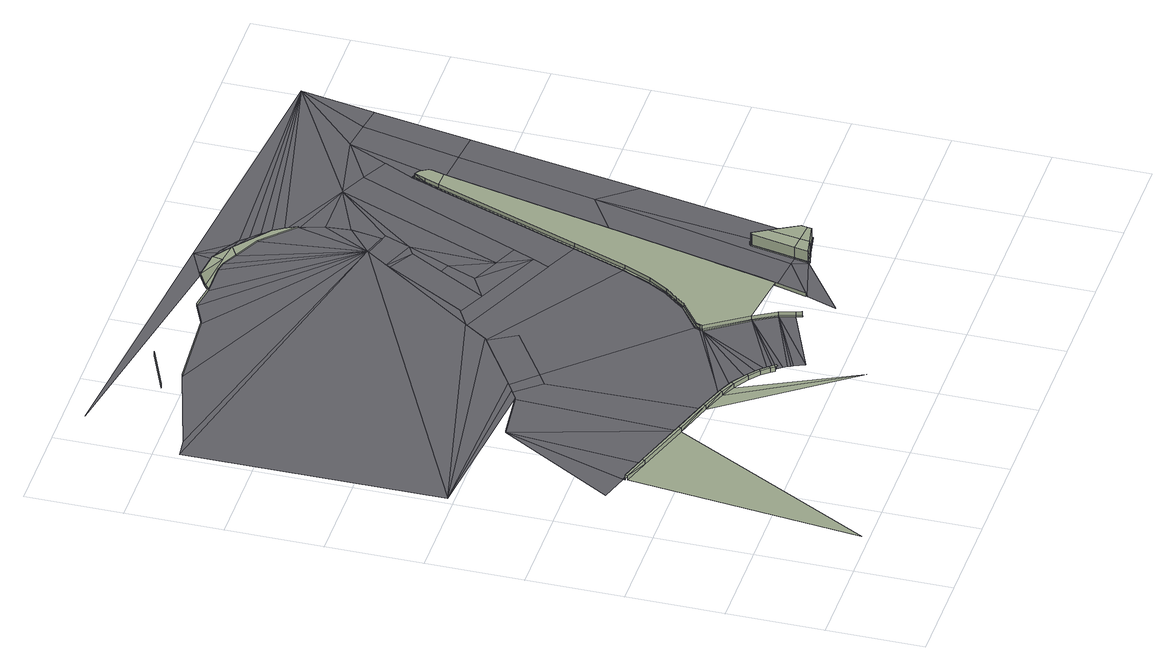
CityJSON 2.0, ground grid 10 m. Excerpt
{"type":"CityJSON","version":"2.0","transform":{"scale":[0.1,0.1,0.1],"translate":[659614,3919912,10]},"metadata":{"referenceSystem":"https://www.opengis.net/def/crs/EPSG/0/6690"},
"CityObjects":{
"transportsquare1":{"type":"TransportSquare","attributes":{"name":"岐阜駅北口駅前広場","class":"1090","function":"1"},"geometry":[{"type":"MultiSurface","lod":"3","boundaries":[[[0,1,2]],[[1,3,2]],[[4,5,6]],[[3,7,2]],[[1,8,9]],[[10,9,8]],[[8,6,11,10]],[[5,4,12,13]],[[3,1,9,7]],[[11,6,5]],[[14,2,7]],[[15,2,16]],[[13,17,11,5]],[[2,14,16]],[[18,19,20]],[[10,11,17,21]],[[9,10,21,22]],[[7,9,22,23]],[[14,7,23,24]],[[19,25,20]],[[14,24,16]],[[25,26,20]],[[23,27,24]],[[28,29,20]],[[24,30,16]],[[31,32,13]],[[17,13,32]],[[22,21,33]],[[34,33,21]],[[27,35,24]],[[21,17,32,34]],[[23,22,33,27]],[[30,18,36,16]],[[26,37,20]],[[27,38,35]],[[39,40,31]],[[32,31,40]],[[41,42,30,24,35]],[[33,34,43]],[[44,43,34]],[[34,32,40,44]],[[27,33,43,38]],[[45,35,38]],[[42,19,18,30]],[[31,46,39]],[[47,48,39]],[[40,39,48]],[[37,28,20]],[[43,44,49]],[[50,49,44]],[[44,40,48,50]],[[45,38,51]],[[52,51,38]],[[38,43,49,52]],[[39,46,47]],[[53,25,19,42]],[[54,55,48,47]],[[50,48,55,56]],[[49,50,56,57]],[[58,53,42,41]],[[52,49,57,59]],[[51,52,59,60]],[[61,62,55,54]],[[56,55,62,63]],[[51,64,45]],[[57,56,63,65]],[[59,57,65,66]],[[60,59,66,67]],[[68,69,62,61]],[[45,70,71,58,41,35]],[[72,73,74,75]],[[63,62,69,76]],[[77,78,69,68]],[[65,63,76,79]],[[66,65,79,80]],[[67,66,80,81]],[[76,69,78,82]],[[79,76,82,83]],[[82,78,84,85]],[[60,64,51]],[[80,79,83,86]],[[81,80,86,87]],[[83,82,85,88]],[[86,83,88,89]],[[87,86,89,90]],[[91,26,25,53]],[[64,60,67]],[[64,70,45]],[[81,64,67]],[[87,92,81]],[[90,92,87]],[[93,92,90]],[[53,58,94,91]],[[95,96,97,98]],[[92,64,81]],[[99,29,28]],[[100,101,102]],[[101,103,102]],[[103,104,102]],[[92,93,100,102]],[[64,105,106,70]],[[105,107,106]],[[102,104,108]],[[37,26,91,109]],[[110,106,107]],[[107,111,112,110]],[[106,110,113]],[[70,106,113,71]],[[112,111,114]],[[115,113,110]],[[98,99,28]],[[110,112,114,115]],[[92,116,105,64]],[[116,117,107,105]],[[117,118,111,107]],[[102,119,116,92]],[[119,120,117,116]],[[120,121,118,117]],[[122,123,37,109]],[[108,124,119,102]],[[125,126,124,108]],[[124,127,120,119]],[[126,128,127,124]],[[127,129,121,120]],[[128,130,129,127]],[[71,113,131,132]],[[113,115,133,131]],[[115,114,134,133]],[[135,136,96,95]],[[137,138,139,91,94,58,71,132,140]],[[123,141,37]],[[132,131,142,140]],[[131,133,143,142]],[[133,134,144,143]],[[145,146,147]],[[95,98,28]],[[140,142,148,137]],[[142,143,149,148]],[[143,144,150,149]],[[151,152,153,136,135]],[[141,154,37]],[[155,156,157,158]],[[159,155,158,160]],[[161,159,160,162]],[[163,141,123,122]],[[122,109,164,165,166]],[[154,28,37]],[[137,148,167,138]],[[148,149,168,167]],[[149,150,169,168]],[[153,152,170,171]],[[172,173,156,155]],[[174,172,155,159]],[[175,174,159,161]],[[162,176,177]],[[166,178,179,163,122]],[[164,109,91,139,180]],[[135,95,28]],[[170,181,182,171]],[[161,162,183]],[[166,165,184]],[[185,186,173,172]],[[152,151,187,188]],[[189,185,172,174]],[[190,189,174,175]],[[138,167,191,139]],[[167,168,192,191]],[[168,169,193,192]],[[169,150,144,134,114,111,118,156,173,186,194,195,196,197,193]],[[198,181,170]],[[178,166,184,199]],[[183,162,177]],[[151,135,28]],[[199,184,200]],[[181,201,202,147]],[[203,154,141,163]],[[170,152,188,204,205,206,198]],[[207,208,209,177]],[[184,165,200]],[[208,210,209]],[[188,187,211,204]],[[187,151,28]],[[212,209,210]],[[213,183,177]],[[210,214,215,212]],[[177,209,216,213]],[[202,145,147]],[[209,212,217,216]],[[212,215,218,217]],[[219,181,198]],[[220,221,208,207]],[[221,222,210,208]],[[222,223,214,210]],[[201,181,219]],[[215,214,223,224,218]],[[225,28,154,203]],[[203,163,179]],[[226,194,186,185]],[[165,227,200]],[[211,187,28]],[[228,226,185,189]],[[204,211,229,205]],[[139,191,230,180]],[[231,228,189,190]],[[161,183,232,233,231,190,175]],[[191,192,234,230]],[[178,199,235,179]],[[192,193,197,234]],[[229,211,28]],[[199,200,235]],[[235,203,179]],[[213,216,236,237]],[[216,217,238,236]],[[217,218,239,238]],[[206,240,201,219]],[[202,201,241,242]],[[219,198,206]],[[145,202,242]],[[243,244,223,222]],[[245,243,222,221]],[[246,245,221,220]],[[241,201,240]],[[247,229,28]],[[218,224,248,249,250,239]],[[203,235,251,252,225]],[[253,145,242]],[[237,236,254,255]],[[236,238,256,254]],[[238,239,250,256]],[[257,224,223,244]],[[205,229,247,258]],[[252,259,28,225]],[[256,250,249,260]],[[261,241,240]],[[254,256,260,262]],[[255,254,262,263]],[[257,264,248,224]],[[255,263,265,232,183,213,237]],[[260,249,248,266]],[[263,262,265]],[[242,241,261,253]],[[262,260,266,267]],[[262,267,265]],[[267,268,265]],[[259,269,28]],[[270,261,240]],[[271,247,28]],[[272,257,244,243]],[[273,226,228]],[[274,272,243,245]],[[275,274,245,246]],[[266,248,264,276]],[[277,278,240,206]],[[276,264,257,272]],[[267,266,276,279]],[[269,280,28]],[[268,267,279,281]],[[279,276,272,274]],[[231,233,273,228]],[[281,279,274,275]],[[280,271,28]],[[282,283,277,206,205,258]],[[253,261,270,284]],[[240,278,270]],[[200,285,235]],[[286,269,259,252]],[[284,270,287,288]],[[278,287,270]],[[258,247,271,282]],[[288,287,278,289]],[[283,290,278,277]],[[289,278,290,291]],[[292,280,269,286]],[[282,271,290,283]],[[291,290,271,293]],[[293,271,280,292]],[[235,285,251]],[[281,294,232,265,268]],[[252,251,285,286]],[[295,226,273]],[[286,285,292]],[[285,291,293]],[[295,195,194,226]],[[292,285,293]],[[296,180,230,297]],[[230,234,298,297]],[[234,197,196,298]],[[285,200,227,299]],[[300,301,273,233]],[[302,303,304,299,227,165,164,180,296]],[[305,145,253]],[[301,295,273]],[[284,305,253]],[[288,305,284]],[[289,305,288]],[[291,305,289]],[[296,297,306,302]],[[300,233,232,307]],[[297,298,308,306]],[[298,196,309,308]],[[285,305,291]],[[309,310,308]],[[311,303,306]],[[302,306,303]],[[306,308,312,311]],[[196,195,313,314,315,310,309]],[[308,310,312]],[[316,307,232,294,317]],[[318,313,195,295]],[[315,319,310]],[[312,310,319]],[[320,318,295,301]],[[303,311,321]],[[322,321,311]],[[323,320,301,300]],[[311,312,319,322]],[[299,324,285]],[[319,315,325]],[[314,325,315]],[[325,314,318]],[[313,318,314]],[[322,319,325,326]],[[326,325,318,320]],[[321,322,327]],[[326,327,322]],[[327,326,323]],[[320,323,326]],[[327,324,304,303,321]],[[304,324,299]],[[300,307,328,324,327,323]],[[324,305,285]],[[329,328,307,316]],[[328,305,324]],[[329,305,328]]],"semantics":{"surfaces":[{"type":"AuxiliaryTrafficArea","function":"3000"},{"type":"TrafficArea","function":"1000"},{"type":"TrafficArea","function":"2000"},{"type":"AuxiliaryTrafficArea","function":"5000"},{"type":"TrafficArea","function":"1010"}],"values":[0,0,0,0,0,0,0,0,0,0,0,1,0,1,2,0,0,0,0,2,1,2,0,2,1,0,0,0,0,0,0,0,2,2,0,0,0,1,0,0,0,0,0,2,0,0,0,2,0,0,0,0,0,0,0,2,0,0,0,1,0,0,0,0,1,0,0,0,0,1,3,0,0,0,0,0,0,0,0,1,0,0,0,0,0,2,1,1,1,1,1,1,1,3,1,2,1,1,1,1,0,0,1,2,0,0,0,0,0,0,2,0,0,0,0,0,0,0,2,0,0,0,0,0,0,0,0,0,3,1,2,0,0,0,1,2,0,0,0,3,2,0,0,0,2,1,2,0,0,0,3,0,0,0,1,1,1,2,3,1,1,0,3,0,0,0,0,0,0,3,1,1,2,4,3,2,3,0,1,0,3,2,0,1,0,0,1,0,0,3,0,0,0,2,0,2,1,0,1,2,0,3,0,0,4,0,1,0,2,4,1,0,0,0,3,2,3,1,0,0,0,2,2,0,1,1,0,0,0,0,3,2,0,2,0,0,0,1,0,0,2,0,0,0,2,2,2,0,0,0,0,0,3,0,0,2,0,0,0,0,2,3,2,2,4,2,2,2,3,2,3,3,2,3,3,2,4,4,4,0,4,4,0,4,0,0,0,4,0,4,1,0,1,1,1,1,0,4,0,0,1,0,0,0,0,0,0,4,0,0,0,0,0,0,0,0,1,0,0,0,0,0,0,0,0,0,0,1,1,4,1,4,1,1]}}]}
},
"vertices":[
[84,252,5],[84,252,6],[84,254,5],[84,254,6],[83,249,6],[112,240,6],[83,249,11],[114,244,6],[84,252,11],[113,243,6],[113,243,11],[112,240,11],[56,8,6],[172,221,6],[114,244,5],[55,263,5],[127,383,5],[172,221,11],[181,389,7],[191,395,7],[6,407,7],[173,224,11],[173,224,6],[174,225,6],[174,225,5],[202,402,7],[266,443,7],[215,212,6],[372,590,7],[5,674,7],[181,389,5],[214,208,6],[214,208,11],[215,211,6],[215,211,11],[215,212,5],[127,383,7],[283,467,7],[242,203,6],[240,199,6],[240,199,11],[213,369,5],[191,395,5],[241,202,6],[241,202,11],[242,203,5],[311,75,6],[255,192,6],[255,192,11],[257,195,6],[257,195,11],[257,196,5],[257,196,6],[202,402,5],[271,182,6],[271,182,11],[273,184,11],[273,184,6],[226,377,5],[274,185,6],[274,185,5],[282,173,6],[282,173,11],[284,175,11],[337,246,5],[284,175,6],[285,176,6],[285,176,5],[289,165,6],[289,165,11],[338,250,5],[340,255,5],[149,740,10],[149,740,15],[100,719,15],[100,719,10],[291,167,11],[292,161,6],[292,161,11],[291,167,6],[292,168,6],[292,168,5],[295,163,11],[295,163,6],[294,159,11],[296,161,11],[296,164,6],[296,164,5],[296,161,6],[297,161,6],[297,161,5],[266,443,5],[366,205,5],[301,156,5],[282,414,5],[215,712,7],[215,712,10],[127,706,10],[127,706,7],[25,676,7],[304,152,5],[305,149,5],[379,182,5],[306,147,5],[311,136,5],[337,246,6],[338,250,6],[339,247,6],[383,166,5],[283,467,5],[339,249,6],[339,247,10],[339,249,10],[340,255,6],[342,254,10],[342,254,6],[366,205,6],[367,206,6],[367,206,10],[379,182,6],[380,183,6],[380,183,10],[304,479,5],[304,479,7],[383,166,6],[385,160,5],[385,160,6],[385,167,6],[387,161,6],[385,167,10],[387,161,10],[368,275,6],[368,275,5],[369,274,6],[369,274,10],[242,724,7],[242,724,10],[386,297,5],[398,317,5],[411,346,5],[375,284,5],[354,564,7],[375,284,6],[376,283,6],[376,283,10],[326,751,5],[43,779,5],[292,735,5],[386,297,6],[387,296,6],[387,296,10],[268,720,7],[268,720,8],[268,720,10],[356,568,7],[426,199,6],[426,199,10],[417,166,10],[417,166,6],[427,198,6],[419,165,6],[427,198,5],[419,165,5],[354,564,5],[397,417,5],[405,434,5],[334,465,5],[398,317,6],[400,316,6],[400,316,10],[274,725,8],[274,725,10],[430,215,6],[430,215,10],[432,214,6],[432,214,5],[407,133,5],[471,178,5],[362,514,5],[382,548,5],[432,401,5],[292,735,7],[292,735,10],[465,194,5],[360,480,5],[441,263,6],[441,263,10],[304,720,7],[304,720,8],[443,262,6],[443,262,5],[411,346,6],[413,345,6],[413,345,10],[459,340,10],[508,552,10],[491,553,10],[434,401,10],[320,720,8],[373,510,5],[390,467,5],[322,731,7],[322,731,5],[356,568,5],[314,718,8],[330,710,8],[342,717,8],[472,177,5],[472,177,6],[471,178,6],[473,179,6],[314,718,7],[472,179,6],[474,193,5],[473,179,18],[472,179,18],[474,193,6],[475,193,6],[475,193,18],[322,731,8],[488,181,5],[488,181,6],[488,182,6],[488,182,18],[490,192,18],[372,590,5],[459,340,6],[415,456,5],[460,340,6],[330,710,7],[432,401,6],[460,340,5],[515,404,5],[469,375,5],[434,401,6],[392,554,5],[483,239,6],[483,239,5],[484,238,6],[484,238,18],[342,717,7],[334,727,7],[334,727,5],[509,186,6],[509,186,18],[511,185,6],[511,185,5],[359,696,7],[495,226,18],[487,240,18],[486,240,18],[403,581,5],[396,583,5],[354,714,5],[485,241,6],[485,241,5],[486,240,6],[510,190,18],[359,696,8],[396,583,7],[487,240,6],[354,714,7],[488,242,6],[488,242,5],[511,197,18],[493,232,5],[495,226,6],[497,226,6],[497,226,5],[401,614,7],[362,706,7],[391,665,7],[510,190,6],[469,375,6],[512,190,6],[512,190,5],[511,197,6],[378,688,8],[378,688,7],[513,197,6],[399,640,7],[513,197,5],[391,665,8],[385,677,8],[362,706,5],[461,640,5],[401,614,5],[371,697,7],[371,697,5],[378,688,5],[385,677,7],[385,677,5],[399,640,5],[391,665,5],[544,367,5],[508,552,6],[490,554,5],[490,554,6],[491,553,6],[489,627,5],[510,552,5],[510,552,6],[496,569,5],[501,582,5],[517,613,5],[608,723,5],[496,569,6],[545,548,5],[497,568,6],[497,568,10],[502,580,10],[501,582,6],[502,580,6],[512,566,10],[512,569,10],[507,577,10],[576,545,5],[545,372,5],[512,566,6],[507,577,6],[513,566,6],[508,579,5],[508,579,6],[513,566,5],[537,654,5],[512,569,6],[513,570,6],[513,570,5],[568,650,5],[594,646,5]
]}
